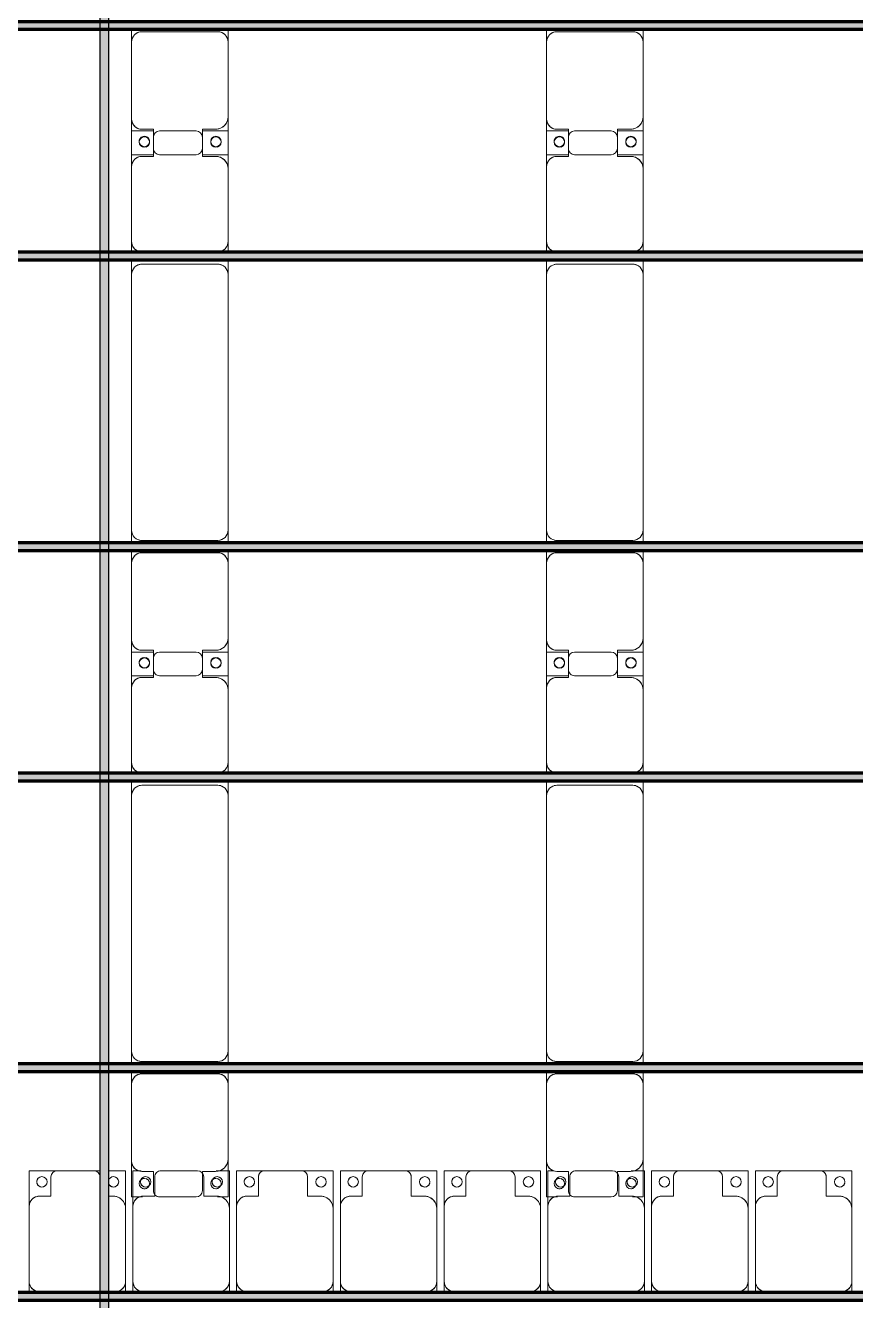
# Model space of a CAD drawing. Header units: millimetres. Extents: x -291190 to 146725, y 19759 to 185158.
# Drawn here: x -7923 to -3923, y 85792 to 91933 of the extents above; entities that cross this region are included whole.
import ezdxf

# ---------------------------------------------------------------- set-up
doc = ezdxf.new("R2010")
doc.units = ezdxf.units.MM
doc.layers.add('A-GENM', color=13, linetype='Continuous', lineweight=9)
doc.layers.add('S-BEAM', color=12, linetype='Continuous', lineweight=9)

# ---------------------------------------------------------------- blocks, each defined once
blk = doc.blocks.new('Dai phao do pin - DẢI PHAO ĐỠ PIN-V12-KHUNG KẾT CẤU BÈ PIN 4')
at = {"layer": 'A-GENM', "color": 7}
for p, q in [((63459.9, 241.6), (63519.7, 241.6)), ((63459.9, 241.6), (63519.7, 241.6)), ((63469.7, 191.6), (63469.7, -173.4)), ((63879.7, 241.6), (63519.7, 241.6)), ((63879.7, 241.6), (64062.2, 241.6)), ((64062.2, 241.6), (63879.7, 241.6)), ((63947.8, 241.6), (64130.3, 241.6)), ((63947.8, 116.2), (63947.8, 241.6)), ((64130.3, 241.6), (63947.8, 241.6)), ((64062.2, 241.6), (64062.2, 116.2)), ((64480.3, 241.6), (64130.3, 241.6)), ((64480.3, 241.6), (64529.9, 241.6)), ((64480.3, 241.6), (64529.9, 241.6)), ((64569.9, 241.6), (64639.7, 241.6)), ((64569.9, 241.6), (64639.7, 241.6)), ((64589.7, 191.6), (64589.7, -173.4)), ((65870.3, 241.6), (64639.7, 241.6)), ((65870.3, 241.6), (65929.9, 241.6)), ((65870.3, 241.6), (65929.9, 241.6)), ((65920.3, -173.4), (65920.3, 191.6)), ((65969.9, 241.6), (66029.7, 241.6)), ((65969.9, 241.6), (66029.7, 241.6)), ((65979.7, 191.6), (65979.7, -173.4)), ((66389.7, 241.6), (66029.7, 241.6)), ((66389.7, 241.6), (66572.2, 241.6)), ((66572.2, 241.6), (66389.7, 241.6)), ((66457.8, 241.6), (66640.3, 241.6)), ((66457.8, 116.2), (66457.8, 241.6)), ((66640.3, 241.6), (66457.8, 241.6)), ((66572.2, 241.6), (66572.2, 116.2)), ((66990.3, 241.6), (66640.3, 241.6)), ((66990.3, 241.6), (67039.9, 241.6)), ((66990.3, 241.6), (67039.9, 241.6)), ((67079.9, 241.6), (67149.7, 241.6)), ((67079.9, 241.6), (67149.7, 241.6)), ((67099.7, 191.6), (67099.7, -173.4)), ((68380.3, 241.6), (67149.7, 241.6)), ((68380.3, 241.6), (68439.9, 241.6)), ((68380.3, 241.6), (68439.9, 241.6)), ((68430.3, -173.4), (68430.3, 191.6)), ((68479.9, 241.6), (68539.7, 241.6)), ((68479.9, 241.6), (68539.7, 241.6)), ((68489.7, 191.6), (68489.7, -173.4)), ((68899.7, 241.6), (68539.7, 241.6)), ((68899.7, 241.6), (69082.2, 241.6)), ((68956.8, 241.6), (68899.7, 241.6)), ((69082.2, 241.6), (69082.2, 191.1)), ((69082.2, 191.1), (69082.2, 206.3)), ((63939.7, 118.2), (63939.7, 181.6)), ((64070.3, 181.6), (64070.3, 118.2)), ((66449.7, 118.2), (66449.7, 181.6)), ((66580.3, 181.6), (66580.3, 118.2)), ((68959.7, 118.2), (68959.7, 181.6)), ((64032.2, 118.2), (63939.7, 118.2)), ((63947.8, 88.2), (63947.8, -88.2)), ((64070.3, 118.2), (63977.8, 118.2)), ((64062.2, -88.2), (64062.2, 88.2)), ((66542.2, 118.2), (66449.7, 118.2)), ((66457.8, 88.2), (66457.8, -88.2)), ((66580.3, 118.2), (66487.8, 118.2)), ((66572.2, -88.2), (66572.2, 88.2)), ((69052.2, 118.2), (68959.7, 118.2)), ((69082.2, -88.2), (69082.2, 88.2)), ((63939.7, -173.4), (63939.7, -118.2)), ((63939.7, -118.2), (64032.2, -118.2)), ((63947.8, -223.4), (63947.8, -116.2)), ((63977.8, -118.2), (64070.3, -118.2)), ((64062.2, -116.2), (64062.2, -223.4)), ((64070.3, -118.2), (64070.3, -173.4)), ((66449.7, -173.4), (66449.7, -118.2)), ((66449.7, -118.2), (66542.2, -118.2)), ((66457.8, -223.4), (66457.8, -116.2)), ((66487.8, -118.2), (66580.3, -118.2)), ((66572.2, -116.2), (66572.2, -223.4)), ((66580.3, -118.2), (66580.3, -173.4)), ((68959.7, -173.4), (68959.7, -118.2)), ((68959.7, -118.2), (69052.2, -118.2)), ((63947.8, -169.2), (63947.8, -202)), ((66457.8, -169.2), (66457.8, -202)), ((69082.2, -170.3), (69082.2, -223.4)), ((69082.2, -183.7), (69082.2, -170.3)), ((63519.7, -223.4), (63459.9, -223.4)), ((63519.7, -223.4), (63459.9, -223.4)), ((63519.7, -223.4), (63889.7, -223.4)), ((64062.2, -223.4), (63889.7, -223.4)), ((63889.7, -223.4), (64062.2, -223.4)), ((64120.3, -223.4), (63947.8, -223.4)), ((63947.8, -223.4), (64120.3, -223.4)), ((64120.3, -223.4), (64480.3, -223.4)), ((64529.9, -223.4), (64480.3, -223.4)), ((64529.9, -223.4), (64480.3, -223.4)), ((64639.7, -223.4), (64569.9, -223.4)), ((64639.7, -223.4), (64569.9, -223.4)), ((64639.7, -223.4), (65870.3, -223.4)), ((65929.9, -223.4), (65870.3, -223.4)), ((65929.9, -223.4), (65870.3, -223.4)), ((66029.7, -223.4), (65969.9, -223.4)), ((66029.7, -223.4), (65969.9, -223.4)), ((66029.7, -223.4), (66399.7, -223.4)), ((66572.2, -223.4), (66399.7, -223.4)), ((66399.7, -223.4), (66572.2, -223.4)), ((66630.3, -223.4), (66457.8, -223.4)), ((66457.8, -223.4), (66630.3, -223.4)), ((66630.3, -223.4), (66990.3, -223.4)), ((67039.9, -223.4), (66990.3, -223.4)), ((67039.9, -223.4), (66990.3, -223.4)), ((67149.7, -223.4), (67079.9, -223.4)), ((67149.7, -223.4), (67079.9, -223.4)), ((67149.7, -223.4), (68380.3, -223.4)), ((68439.9, -223.4), (68380.3, -223.4)), ((68439.9, -223.4), (68380.3, -223.4)), ((68539.7, -223.4), (68479.9, -223.4)), ((68539.7, -223.4), (68479.9, -223.4)), ((68539.7, -223.4), (68909.7, -223.4)), ((69082.2, -223.4), (68909.7, -223.4)), ((68909.7, -223.4), (69082.2, -223.4))]:
    blk.add_line(p, q, dxfattribs=at)
for centre, radius, start, end in [((63519.7, 191.6), 50, 90, 180), ((63519.7, 191.6), 50, 105, 180), ((63879.7, 181.6), 60, 360, 90), ((63879.7, 181.6), 60, 45, 60), ((63879.7, 181.6), 60, 360, 60), ((63879.7, 181.6), 60, 45, 60), ((63998.6, 183.2), 25, 0, 180), ((63998.6, 183.2), 25, 360, 165), ((64001.4, 183.2), 25, 360, 180), ((64001.4, 183.2), 25, 90, 180), ((64001.4, 183.2), 25, 15, 75), ((64130.3, 181.6), 60, 90, 180), ((64130.3, 181.6), 60, 120, 180), ((64480.3, 191.6), 50, 15, 90), ((64480.3, 191.6), 50, 15, 75), ((64639.7, 191.6), 50, 90, 180), ((64639.7, 191.6), 50, 150, 180), ((64639.7, 191.6), 50, 105, 120), ((65870.3, 191.6), 50, 360, 90), ((65870.3, 191.6), 50, 60, 90), ((65870.3, 191.6), 50, 15, 30), ((66029.7, 191.6), 50, 90, 180), ((66029.7, 191.6), 50, 105, 180), ((66389.7, 181.6), 60, 360, 90), ((66389.7, 181.6), 60, 45, 60), ((66389.7, 181.6), 60, 360, 60), ((66389.7, 181.6), 60, 45, 60), ((66508.6, 183.2), 25, 0, 180), ((66508.6, 183.2), 25, 360, 165), ((66511.4, 183.2), 25, 0, 180), ((66511.4, 183.2), 25, 90, 180), ((66511.4, 183.2), 25, 15, 75), ((66640.3, 181.6), 60, 90, 180), ((66640.3, 181.6), 60, 120, 180), ((66990.3, 191.6), 50, 15, 90), ((66990.3, 191.6), 50, 15, 75), ((67149.7, 191.6), 50, 90, 180), ((67149.7, 191.6), 50, 150, 180), ((67149.7, 191.6), 50, 105, 120), ((68380.3, 191.6), 50, 360, 90), ((68380.3, 191.6), 50, 60, 90), ((68380.3, 191.6), 50, 15, 30), ((68539.7, 191.6), 50, 90, 180), ((68539.7, 191.6), 50, 105, 180), ((68899.7, 181.6), 60, 360, 90), ((68899.7, 181.6), 60, 45, 60), ((68899.7, 181.6), 60, 360, 60), ((68899.7, 181.6), 60, 45, 60), ((69018.6, 183.2), 25, 0, 180), ((69018.6, 183.2), 25, 60, 165), ((69018.6, 183.2), 25, 360, 15), ((63998.6, 183.2), 25, 180, 360), ((64001.4, 183.2), 25, 180, 0), ((64001.4, 183.2), 25, 180, 270), ((63998.6, 183.2), 25, 210, 255), ((63998.6, 183.2), 25, 270, 360), ((64001.4, 183.2), 25, 285, 330), ((66508.6, 183.2), 25, 180, 0), ((66511.4, 183.2), 25, 180, 0), ((66511.4, 183.2), 25, 180, 270), ((66508.6, 183.2), 25, 210, 255), ((66508.6, 183.2), 25, 270, 360), ((66511.4, 183.2), 25, 285, 330), ((69018.6, 183.2), 25, 180, 0), ((69018.6, 183.2), 25, 180, 195), ((69018.6, 183.2), 25, 210, 255), ((69018.6, 183.2), 25, 285, 315), ((63977.8, 88.2), 30, 90, 180), ((64032.2, 88.2), 30, 360, 90), ((66487.8, 88.2), 30, 90, 180), ((66542.2, 88.2), 30, 360, 90), ((69052.2, 88.2), 30, 360, 90), ((63977.8, -88.2), 30, 180, 270), ((64032.2, -88.2), 30, 270, 360), ((66487.8, -88.2), 30, 180, 270), ((66542.2, -88.2), 30, 270, 360), ((69052.2, -88.2), 30, 270, 360), ((69052.2, -88.2), 30, 285, 300), ((63519.7, -173.4), 50, 180, 270), ((63519.7, -173.4), 50, 180, 255), ((63889.7, -173.4), 50, 270, 360), ((63889.7, -173.4), 50, 285, 360), ((63889.7, -173.4), 50, 315, 0), ((63889.7, -173.4), 50, 315, 0), ((63998.6, -161.8), 25, 0, 180), ((63998.6, -161.8), 25, 180, 360), ((63998.6, -161.8), 25, 105, 165), ((63998.6, -161.8), 25, 195, 360), ((64001.4, -161.8), 25, 0, 180), ((64001.4, -161.8), 25, 105, 180), ((64001.4, -161.8), 25, 180, 0), ((64001.4, -161.8), 25, 180, 270), ((63998.6, -161.8), 25, 360, 75), ((64001.4, -161.8), 25, 15, 75), ((64001.4, -161.8), 25, 285, 345), ((64120.3, -173.4), 50, 180, 270), ((64120.3, -173.4), 50, 180, 255), ((64639.7, -173.4), 50, 180, 270), ((64639.7, -173.4), 50, 180, 195), ((65870.3, -173.4), 50, 270, 360), ((65870.3, -173.4), 50, 345, 360), ((66029.7, -173.4), 50, 180, 270), ((66029.7, -173.4), 50, 180, 255), ((66399.7, -173.4), 50, 270, 360), ((66399.7, -173.4), 50, 285, 360), ((66399.7, -173.4), 50, 315, 0), ((66399.7, -173.4), 50, 315, 0), ((66508.6, -161.8), 25, 0, 180), ((66508.6, -161.8), 25, 180, 0), ((66508.6, -161.8), 25, 105, 165), ((66508.6, -161.8), 25, 195, 360), ((66511.4, -161.8), 25, 0, 180), ((66511.4, -161.8), 25, 105, 180), ((66511.4, -161.8), 25, 180, 360), ((66511.4, -161.8), 25, 180, 270), ((66508.6, -161.8), 25, 360, 75), ((66511.4, -161.8), 25, 15, 75), ((66511.4, -161.8), 25, 285, 345), ((66630.3, -173.4), 50, 180, 270), ((66630.3, -173.4), 50, 180, 255), ((67149.7, -173.4), 50, 180, 270), ((67149.7, -173.4), 50, 180, 195), ((68380.3, -173.4), 50, 270, 360), ((68380.3, -173.4), 50, 330, 360), ((68539.7, -173.4), 50, 180, 270), ((68539.7, -173.4), 50, 180, 255), ((68909.7, -173.4), 50, 270, 360), ((68909.7, -173.4), 50, 285, 360), ((69018.6, -161.8), 25, 0, 180), ((69018.6, -161.8), 25, 180, 0), ((69018.6, -161.8), 25, 180, 240), ((69018.6, -161.8), 25, 105, 165), ((69018.6, -161.8), 25, 45, 90), ((69018.6, -161.8), 25, 300, 315), ((69018.6, -161.8), 25, 360, 15), ((69018.6, -161.8), 25, 345, 360), ((64120.3, -173.4), 50, 210, 225), ((64120.3, -173.4), 50, 210, 225), ((64480.3, -173.4), 50, 270, 345), ((64480.3, -173.4), 50, 285, 345), ((64639.7, -173.4), 50, 240, 270), ((65870.3, -173.4), 50, 285, 300), ((66630.3, -173.4), 50, 210, 225), ((66630.3, -173.4), 50, 210, 225), ((66990.3, -173.4), 50, 270, 345), ((66990.3, -173.4), 50, 285, 345), ((67149.7, -173.4), 50, 240, 270), ((68380.3, -173.4), 50, 285, 300), ((68909.7, -173.4), 50, 315, 343.09266), ((68909.7, -173.4), 50, 315, 343.09266)]:
    blk.add_arc(centre, radius, start, end, dxfattribs=at)
blk = doc.blocks.new('Dai phao do pin - DẢI PHAO ĐỠ PIN-51784-KHUNG KẾT CẤU BÈ PIN 4')
at = {"layer": 'A-GENM', "color": 7}
for p, q in [((63459.9, 241.6), (63519.7, 241.6)), ((63459.9, 241.6), (63519.7, 241.6)), ((63469.7, 191.6), (63469.7, -173.4)), ((63879.7, 241.6), (63519.7, 241.6)), ((63879.7, 241.6), (64062.2, 241.6)), ((64062.2, 241.6), (63879.7, 241.6)), ((63947.8, 241.6), (64130.3, 241.6)), ((63947.8, 116.2), (63947.8, 241.6)), ((64130.3, 241.6), (63947.8, 241.6)), ((64062.2, 241.6), (64062.2, 116.2)), ((64480.3, 241.6), (64130.3, 241.6)), ((64480.3, 241.6), (64529.9, 241.6)), ((64480.3, 241.6), (64529.9, 241.6)), ((64569.9, 241.6), (64639.7, 241.6)), ((64569.9, 241.6), (64639.7, 241.6)), ((64589.7, 191.6), (64589.7, -173.4)), ((65870.3, 241.6), (64639.7, 241.6)), ((65870.3, 241.6), (65929.9, 241.6)), ((65870.3, 241.6), (65929.9, 241.6)), ((65920.3, -173.4), (65920.3, 191.6)), ((65969.9, 241.6), (66029.7, 241.6)), ((65969.9, 241.6), (66029.7, 241.6)), ((65979.7, 191.6), (65979.7, -173.4)), ((66389.7, 241.6), (66029.7, 241.6)), ((66389.7, 241.6), (66572.2, 241.6)), ((66572.2, 241.6), (66389.7, 241.6)), ((66457.8, 241.6), (66640.3, 241.6)), ((66457.8, 116.2), (66457.8, 241.6)), ((66640.3, 241.6), (66457.8, 241.6)), ((66572.2, 241.6), (66572.2, 116.2)), ((66990.3, 241.6), (66640.3, 241.6)), ((66990.3, 241.6), (67039.9, 241.6)), ((66990.3, 241.6), (67039.9, 241.6)), ((67079.9, 241.6), (67149.7, 241.6)), ((67079.9, 241.6), (67149.7, 241.6)), ((67099.7, 191.6), (67099.7, -173.4)), ((68380.3, 241.6), (67149.7, 241.6)), ((68380.3, 241.6), (68439.9, 241.6)), ((68380.3, 241.6), (68439.9, 241.6)), ((68430.3, -173.4), (68430.3, 191.6)), ((68479.9, 241.6), (68539.7, 241.6)), ((68479.9, 241.6), (68539.7, 241.6)), ((68489.7, 191.6), (68489.7, -173.4)), ((68899.7, 241.6), (68539.7, 241.6)), ((68899.7, 241.6), (69082.2, 241.6)), ((68956.8, 241.6), (68899.7, 241.6)), ((69082.2, 241.6), (69082.2, 191.1)), ((69082.2, 191.1), (69082.2, 206.3)), ((63939.7, 118.2), (63939.7, 181.6)), ((64070.3, 181.6), (64070.3, 118.2)), ((66449.7, 118.2), (66449.7, 181.6)), ((66580.3, 181.6), (66580.3, 118.2)), ((68959.7, 118.2), (68959.7, 181.6)), ((64032.2, 118.2), (63939.7, 118.2)), ((63947.8, 88.2), (63947.8, -88.2)), ((64070.3, 118.2), (63977.8, 118.2)), ((64062.2, -88.2), (64062.2, 88.2)), ((66542.2, 118.2), (66449.7, 118.2)), ((66457.8, 88.2), (66457.8, -88.2)), ((66580.3, 118.2), (66487.8, 118.2)), ((66572.2, -88.2), (66572.2, 88.2)), ((69052.2, 118.2), (68959.7, 118.2)), ((69082.2, -88.2), (69082.2, 88.2)), ((63939.7, -173.4), (63939.7, -118.2)), ((63939.7, -118.2), (64032.2, -118.2)), ((63947.8, -223.4), (63947.8, -116.2)), ((63977.8, -118.2), (64070.3, -118.2)), ((64062.2, -116.2), (64062.2, -223.4)), ((64070.3, -118.2), (64070.3, -173.4)), ((66449.7, -173.4), (66449.7, -118.2)), ((66449.7, -118.2), (66542.2, -118.2)), ((66457.8, -223.4), (66457.8, -116.2)), ((66487.8, -118.2), (66580.3, -118.2)), ((66572.2, -116.2), (66572.2, -223.4)), ((66580.3, -118.2), (66580.3, -173.4)), ((68959.7, -173.4), (68959.7, -118.2)), ((68959.7, -118.2), (69052.2, -118.2)), ((63947.8, -169.2), (63947.8, -202)), ((66457.8, -169.2), (66457.8, -202)), ((69082.2, -170.3), (69082.2, -223.4)), ((69082.2, -183.7), (69082.2, -170.3)), ((63519.7, -223.4), (63459.9, -223.4)), ((63519.7, -223.4), (63459.9, -223.4)), ((63519.7, -223.4), (63889.7, -223.4)), ((64062.2, -223.4), (63889.7, -223.4)), ((63889.7, -223.4), (64062.2, -223.4)), ((64120.3, -223.4), (63947.8, -223.4)), ((63947.8, -223.4), (64120.3, -223.4)), ((64120.3, -223.4), (64480.3, -223.4)), ((64529.9, -223.4), (64480.3, -223.4)), ((64529.9, -223.4), (64480.3, -223.4)), ((64639.7, -223.4), (64569.9, -223.4)), ((64639.7, -223.4), (64569.9, -223.4)), ((64639.7, -223.4), (65870.3, -223.4)), ((65929.9, -223.4), (65870.3, -223.4)), ((65929.9, -223.4), (65870.3, -223.4)), ((66029.7, -223.4), (65969.9, -223.4)), ((66029.7, -223.4), (65969.9, -223.4)), ((66029.7, -223.4), (66399.7, -223.4)), ((66572.2, -223.4), (66399.7, -223.4)), ((66399.7, -223.4), (66572.2, -223.4)), ((66630.3, -223.4), (66457.8, -223.4)), ((66457.8, -223.4), (66630.3, -223.4)), ((66630.3, -223.4), (66990.3, -223.4)), ((67039.9, -223.4), (66990.3, -223.4)), ((67039.9, -223.4), (66990.3, -223.4)), ((67149.7, -223.4), (67079.9, -223.4)), ((67149.7, -223.4), (67079.9, -223.4)), ((67149.7, -223.4), (68380.3, -223.4)), ((68439.9, -223.4), (68380.3, -223.4)), ((68439.9, -223.4), (68380.3, -223.4)), ((68539.7, -223.4), (68479.9, -223.4)), ((68539.7, -223.4), (68479.9, -223.4)), ((68539.7, -223.4), (68909.7, -223.4)), ((69082.2, -223.4), (68909.7, -223.4)), ((68909.7, -223.4), (69082.2, -223.4))]:
    blk.add_line(p, q, dxfattribs=at)
for centre, radius, start, end in [((63519.7, 191.6), 50, 90, 180), ((63519.7, 191.6), 50, 105, 180), ((63879.7, 181.6), 60, 360, 90), ((63879.7, 181.6), 60, 45, 60), ((63879.7, 181.6), 60, 360, 60), ((63879.7, 181.6), 60, 45, 60), ((63998.6, 183.2), 25, 0, 180), ((63998.6, 183.2), 25, 360, 165), ((64001.4, 183.2), 25, 360, 180), ((64001.4, 183.2), 25, 90, 180), ((64001.4, 183.2), 25, 15, 75), ((64130.3, 181.6), 60, 90, 180), ((64130.3, 181.6), 60, 120, 180), ((64480.3, 191.6), 50, 15, 90), ((64480.3, 191.6), 50, 15, 75), ((64639.7, 191.6), 50, 90, 180), ((64639.7, 191.6), 50, 150, 180), ((64639.7, 191.6), 50, 105, 120), ((65870.3, 191.6), 50, 360, 90), ((65870.3, 191.6), 50, 60, 90), ((65870.3, 191.6), 50, 15, 30), ((66029.7, 191.6), 50, 90, 180), ((66029.7, 191.6), 50, 105, 180), ((66389.7, 181.6), 60, 360, 90), ((66389.7, 181.6), 60, 45, 60), ((66389.7, 181.6), 60, 360, 60), ((66389.7, 181.6), 60, 45, 60), ((66508.6, 183.2), 25, 0, 180), ((66508.6, 183.2), 25, 360, 165), ((66511.4, 183.2), 25, 0, 180), ((66511.4, 183.2), 25, 90, 180), ((66511.4, 183.2), 25, 15, 75), ((66640.3, 181.6), 60, 90, 180), ((66640.3, 181.6), 60, 120, 180), ((66990.3, 191.6), 50, 15, 90), ((66990.3, 191.6), 50, 15, 75), ((67149.7, 191.6), 50, 90, 180), ((67149.7, 191.6), 50, 150, 180), ((67149.7, 191.6), 50, 105, 120), ((68380.3, 191.6), 50, 360, 90), ((68380.3, 191.6), 50, 60, 90), ((68380.3, 191.6), 50, 15, 30), ((68539.7, 191.6), 50, 90, 180), ((68539.7, 191.6), 50, 105, 180), ((68899.7, 181.6), 60, 360, 90), ((68899.7, 181.6), 60, 45, 60), ((68899.7, 181.6), 60, 360, 60), ((68899.7, 181.6), 60, 45, 60), ((69018.6, 183.2), 25, 0, 180), ((69018.6, 183.2), 25, 60, 165), ((69018.6, 183.2), 25, 360, 15), ((63998.6, 183.2), 25, 180, 360), ((64001.4, 183.2), 25, 180, 0), ((64001.4, 183.2), 25, 180, 270), ((63998.6, 183.2), 25, 210, 255), ((63998.6, 183.2), 25, 270, 360), ((64001.4, 183.2), 25, 285, 330), ((66508.6, 183.2), 25, 180, 0), ((66511.4, 183.2), 25, 180, 0), ((66511.4, 183.2), 25, 180, 270), ((66508.6, 183.2), 25, 210, 255), ((66508.6, 183.2), 25, 270, 360), ((66511.4, 183.2), 25, 285, 330), ((69018.6, 183.2), 25, 180, 0), ((69018.6, 183.2), 25, 180, 195), ((69018.6, 183.2), 25, 210, 255), ((69018.6, 183.2), 25, 285, 315), ((63977.8, 88.2), 30, 90, 180), ((64032.2, 88.2), 30, 360, 90), ((66487.8, 88.2), 30, 90, 180), ((66542.2, 88.2), 30, 360, 90), ((69052.2, 88.2), 30, 360, 90), ((63977.8, -88.2), 30, 180, 270), ((64032.2, -88.2), 30, 270, 360), ((66487.8, -88.2), 30, 180, 270), ((66542.2, -88.2), 30, 270, 360), ((69052.2, -88.2), 30, 270, 360), ((69052.2, -88.2), 30, 285, 300), ((63519.7, -173.4), 50, 180, 270), ((63519.7, -173.4), 50, 180, 255), ((63889.7, -173.4), 50, 270, 360), ((63889.7, -173.4), 50, 285, 360), ((63889.7, -173.4), 50, 315, 0), ((63889.7, -173.4), 50, 315, 0), ((63998.6, -161.8), 25, 0, 180), ((63998.6, -161.8), 25, 180, 360), ((63998.6, -161.8), 25, 105, 165), ((63998.6, -161.8), 25, 195, 360), ((64001.4, -161.8), 25, 0, 180), ((64001.4, -161.8), 25, 105, 180), ((64001.4, -161.8), 25, 180, 0), ((64001.4, -161.8), 25, 180, 270), ((63998.6, -161.8), 25, 360, 75), ((64001.4, -161.8), 25, 15, 75), ((64001.4, -161.8), 25, 285, 345), ((64120.3, -173.4), 50, 180, 270), ((64120.3, -173.4), 50, 180, 255), ((64639.7, -173.4), 50, 180, 270), ((64639.7, -173.4), 50, 180, 210), ((65870.3, -173.4), 50, 270, 360), ((65870.3, -173.4), 50, 330, 360), ((66029.7, -173.4), 50, 180, 270), ((66029.7, -173.4), 50, 180, 255), ((66399.7, -173.4), 50, 270, 360), ((66399.7, -173.4), 50, 285, 360), ((66399.7, -173.4), 50, 315, 0), ((66399.7, -173.4), 50, 315, 0), ((66508.6, -161.8), 25, 0, 180), ((66508.6, -161.8), 25, 180, 0), ((66508.6, -161.8), 25, 105, 165), ((66508.6, -161.8), 25, 195, 360), ((66511.4, -161.8), 25, 0, 180), ((66511.4, -161.8), 25, 105, 180), ((66511.4, -161.8), 25, 180, 360), ((66511.4, -161.8), 25, 180, 270), ((66508.6, -161.8), 25, 360, 75), ((66511.4, -161.8), 25, 15, 75), ((66511.4, -161.8), 25, 285, 345), ((66630.3, -173.4), 50, 180, 270), ((66630.3, -173.4), 50, 180, 255), ((67149.7, -173.4), 50, 180, 270), ((67149.7, -173.4), 50, 180, 210), ((68380.3, -173.4), 50, 270, 360), ((68380.3, -173.4), 50, 330, 360), ((68539.7, -173.4), 50, 180, 270), ((68539.7, -173.4), 50, 180, 255), ((68909.7, -173.4), 50, 270, 360), ((68909.7, -173.4), 50, 285, 360), ((69018.6, -161.8), 25, 0, 180), ((69018.6, -161.8), 25, 180, 0), ((69018.6, -161.8), 25, 180, 240), ((69018.6, -161.8), 25, 105, 165), ((69018.6, -161.8), 25, 45, 90), ((69018.6, -161.8), 25, 300, 315), ((69018.6, -161.8), 25, 360, 15), ((69018.6, -161.8), 25, 345, 360), ((64120.3, -173.4), 50, 210, 225), ((64120.3, -173.4), 50, 210, 225), ((64480.3, -173.4), 50, 270, 345), ((64480.3, -173.4), 50, 285, 345), ((64639.7, -173.4), 50, 240, 270), ((65870.3, -173.4), 50, 285, 300), ((66630.3, -173.4), 50, 210, 225), ((66630.3, -173.4), 50, 210, 225), ((66990.3, -173.4), 50, 270, 345), ((66990.3, -173.4), 50, 285, 345), ((67149.7, -173.4), 50, 240, 270), ((68380.3, -173.4), 50, 285, 300), ((68909.7, -173.4), 50, 315, 330), ((68909.7, -173.4), 50, 315, 330)]:
    blk.add_arc(centre, radius, start, end, dxfattribs=at)
blk = doc.blocks.new('Dầm C52 - Dầm C52-73881-KHUNG KẾT CẤU BÈ PIN 4')
at = {"layer": 'S-BEAM', "lineweight": 140}
blk.add_hatch(color=1, dxfattribs=at).paths.add_polyline_path([(-173700.3, 20), (-174539.9, 20), (-174539.9, -20), (174539.9, -20), (174539.9, 20), (-171883.4, 20)])
at = {"layer": 'S-BEAM', "color": 1, "lineweight": 140}
for p, q in [((-174539.9, 20), (174539.9, 20)), ((174539.9, -20), (-174539.9, -20))]:
    blk.add_line(p, q, dxfattribs=at)
blk = doc.blocks.new('Dầm C52 - Dầm C52-73882-KHUNG KẾT CẤU BÈ PIN 4')
at = {"layer": 'S-BEAM', "lineweight": 140}
blk.add_hatch(color=1, dxfattribs=at).paths.add_polyline_path([(-173700.3, 20), (-174539.9, 20), (-174539.9, -20), (174500.8, -20), (174500.8, 20), (-172791.8, 20)])
at = {"layer": 'S-BEAM', "color": 1, "lineweight": 140}
for p, q in [((-174539.9, 20), (174500.8, 20)), ((174500.8, -20), (-174539.9, -20))]:
    blk.add_line(p, q, dxfattribs=at)
blk = doc.blocks.new('Dầm C52 - Dầm C52-V25-KHUNG KẾT CẤU BÈ PIN 4')
at = {"layer": 'S-BEAM', "lineweight": 140}
blk.add_hatch(color=1, dxfattribs=at).paths.add_polyline_path([(-173700.3, 20), (-174539.9, 20), (-174539.9, -20), (174539.9, -20), (174539.9, 20), (-172791.8, 20)])
at = {"layer": 'S-BEAM', "color": 1, "lineweight": 140}
for p, q in [((-174539.9, 20), (174539.9, 20)), ((174539.9, -20), (-174539.9, -20))]:
    blk.add_line(p, q, dxfattribs=at)
blk = doc.blocks.new('Dải phao đi lại kèm đỡ invester - DẢI PHAO ĐI LẠI-65799-KHUNG KẾT CẤU BÈ PIN 4')
at = {"layer": 'A-GENM', "color": 7}
for p, q in [((68758.4, -779.7), (68758.4, -727.1)), ((68758.4, -779.7), (68758.4, -727.1)), ((69173.4, -729.7), (68808.4, -729.7)), ((69223.4, -727.1), (69223.4, -779.7)), ((69223.4, -727.1), (69223.4, -779.7)), ((69258.4, -779.7), (69258.4, -727.1)), ((69258.4, -779.7), (69258.4, -727.1)), ((69673.4, -729.7), (69308.4, -729.7)), ((69723.4, -727.1), (69723.4, -779.7)), ((69723.4, -727.1), (69723.4, -779.7)), ((69758.4, -779.7), (69758.4, -727.1)), ((69758.4, -779.7), (69758.4, -727.1)), ((70173.4, -729.7), (69808.4, -729.7)), ((70223.4, -727.1), (70223.4, -779.7)), ((70223.4, -727.1), (70223.4, -779.7)), ((70258.4, -779.7), (70258.4, -727.1)), ((70258.4, -779.7), (70258.4, -727.1)), ((70673.4, -729.7), (70308.4, -729.7)), ((70723.4, -727.1), (70723.4, -779.7)), ((70723.4, -727.1), (70723.4, -779.7)), ((70758.4, -779.7), (70758.4, -727.1)), ((70758.4, -779.7), (70758.4, -727.1)), ((71173.4, -729.7), (70808.4, -729.7)), ((71223.4, -727.1), (71223.4, -779.7)), ((71223.4, -727.1), (71223.4, -779.7)), ((71258.4, -779.7), (71258.4, -727.1)), ((71258.4, -779.7), (71258.4, -727.1)), ((71673.4, -729.7), (71308.4, -729.7)), ((71723.4, -727.1), (71723.4, -779.7)), ((71723.4, -727.1), (71723.4, -779.7)), ((71758.4, -779.7), (71758.4, -727.1)), ((71758.4, -779.7), (71758.4, -727.1)), ((72173.4, -729.7), (71808.4, -729.7)), ((72223.4, -727.1), (72223.4, -779.7)), ((72223.4, -727.1), (72223.4, -779.7)), ((72258.4, -779.7), (72258.4, -727.1)), ((72258.4, -779.7), (72258.4, -727.1)), ((72341.4, -729.7), (72308.4, -729.7)), ((72673.4, -729.7), (72381.4, -729.7)), ((72723.4, -727.1), (72723.4, -779.7)), ((72723.4, -727.1), (72723.4, -779.7)), ((68758.4, -779.7), (68758.4, -1129.7)), ((69223.4, -1139.7), (69223.4, -779.7)), ((69258.4, -779.7), (69258.4, -1129.7)), ((69723.4, -1139.7), (69723.4, -779.7)), ((69758.4, -779.7), (69758.4, -1129.7)), ((70223.4, -1139.7), (70223.4, -779.7)), ((70258.4, -779.7), (70258.4, -1129.7)), ((70723.4, -1139.7), (70723.4, -779.7)), ((70758.4, -779.7), (70758.4, -1129.7)), ((71223.4, -1139.7), (71223.4, -779.7)), ((71258.4, -779.7), (71258.4, -1129.7)), ((71723.4, -1139.7), (71723.4, -779.7)), ((71758.4, -779.7), (71758.4, -1129.7)), ((72223.4, -1139.7), (72223.4, -779.7)), ((72258.4, -779.7), (72258.4, -1129.7)), ((72723.4, -1139.7), (72723.4, -779.7)), ((68758.4, -1312.2), (68758.4, -1129.7)), ((68758.4, -1129.7), (68758.4, -1312.2)), ((69223.4, -1139.7), (69223.4, -1312.2)), ((69223.4, -1312.2), (69223.4, -1139.7)), ((69258.4, -1312.2), (69258.4, -1129.7)), ((69258.4, -1129.7), (69258.4, -1312.2)), ((69723.4, -1139.7), (69723.4, -1312.2)), ((69723.4, -1312.2), (69723.4, -1139.7)), ((69758.4, -1312.2), (69758.4, -1129.7)), ((69758.4, -1129.7), (69758.4, -1312.2)), ((70223.4, -1139.7), (70223.4, -1312.2)), ((70223.4, -1187.3), (70223.4, -1139.7)), ((70258.4, -1312.2), (70258.4, -1129.7)), ((70258.4, -1129.7), (70258.4, -1312.2)), ((70723.4, -1139.7), (70723.4, -1312.2)), ((70723.4, -1312.2), (70723.4, -1139.7)), ((70758.4, -1312.2), (70758.4, -1129.7)), ((70758.4, -1129.7), (70758.4, -1312.2)), ((71223.4, -1139.7), (71223.4, -1312.2)), ((71223.4, -1312.2), (71223.4, -1139.7)), ((71258.4, -1312.2), (71258.4, -1129.7)), ((71258.4, -1129.7), (71258.4, -1312.2)), ((71723.4, -1139.7), (71723.4, -1312.2)), ((71723.4, -1312.2), (71723.4, -1139.7)), ((71758.4, -1312.2), (71758.4, -1129.7)), ((71758.4, -1129.7), (71758.4, -1312.2)), ((72223.4, -1139.7), (72223.4, -1312.2)), ((72223.4, -1187.3), (72223.4, -1139.7)), ((72258.4, -1312.2), (72258.4, -1129.7)), ((72258.4, -1129.7), (72258.4, -1312.2)), ((72723.4, -1139.7), (72723.4, -1312.2)), ((72723.4, -1312.2), (72723.4, -1139.7)), ((68818.4, -1189.7), (68881.8, -1189.7)), ((68881.8, -1189.7), (68881.8, -1282.2)), ((69118.2, -1282.2), (69118.2, -1189.7)), ((69118.2, -1189.7), (69173.4, -1189.7)), ((69318.4, -1189.7), (69381.8, -1189.7)), ((69381.8, -1189.7), (69381.8, -1282.2)), ((69618.2, -1282.2), (69618.2, -1189.7)), ((69618.2, -1189.7), (69673.4, -1189.7)), ((69818.4, -1189.7), (69881.8, -1189.7)), ((69881.8, -1189.7), (69881.8, -1282.2)), ((70118.2, -1282.2), (70118.2, -1189.7)), ((70118.2, -1189.7), (70173.4, -1189.7)), ((70318.4, -1189.7), (70381.8, -1189.7)), ((70381.8, -1189.7), (70381.8, -1282.2)), ((70618.2, -1282.2), (70618.2, -1189.7)), ((70618.2, -1189.7), (70673.4, -1189.7)), ((70818.4, -1189.7), (70881.8, -1189.7)), ((70881.8, -1189.7), (70881.8, -1282.2)), ((71118.2, -1282.2), (71118.2, -1189.7)), ((71118.2, -1189.7), (71173.4, -1189.7)), ((71318.4, -1189.7), (71381.8, -1189.7)), ((71381.8, -1189.7), (71381.8, -1282.2)), ((71618.2, -1282.2), (71618.2, -1189.7)), ((71618.2, -1189.7), (71673.4, -1189.7)), ((71818.4, -1189.7), (71881.8, -1189.7)), ((71881.8, -1189.7), (71881.8, -1282.2)), ((72118.2, -1282.2), (72118.2, -1189.7)), ((72118.2, -1189.7), (72173.4, -1189.7)), ((72318.4, -1189.7), (72341.4, -1189.7)), ((72381.8, -1189.7), (72381.8, -1282.2)), ((72618.2, -1282.2), (72618.2, -1189.7)), ((72618.2, -1189.7), (72673.4, -1189.7)), ((68911.8, -1312.2), (68758.4, -1312.2)), ((68758.4, -1312.2), (68911.8, -1312.2)), ((68911.8, -1312.2), (69088.2, -1312.2)), ((69223.4, -1312.2), (69088.2, -1312.2)), ((69088.2, -1312.2), (69223.4, -1312.2)), ((69411.8, -1312.2), (69258.4, -1312.2)), ((69258.4, -1312.2), (69411.8, -1312.2)), ((69411.8, -1312.2), (69588.2, -1312.2)), ((69723.4, -1312.2), (69588.2, -1312.2)), ((69588.2, -1312.2), (69723.4, -1312.2)), ((69821.5, -1312.2), (69758.4, -1312.2)), ((69806.3, -1312.2), (69821.5, -1312.2)), ((69911.8, -1312.2), (70088.2, -1312.2)), ((70223.4, -1312.2), (70194.2, -1312.2)), ((70194.2, -1312.2), (70211.7, -1312.2)), ((70411.8, -1312.2), (70258.4, -1312.2)), ((70258.4, -1312.2), (70411.8, -1312.2)), ((70411.8, -1312.2), (70588.2, -1312.2)), ((70723.4, -1312.2), (70588.2, -1312.2)), ((70588.2, -1312.2), (70723.4, -1312.2)), ((70911.8, -1312.2), (70758.4, -1312.2)), ((70758.4, -1312.2), (70911.8, -1312.2)), ((70911.8, -1312.2), (71088.2, -1312.2)), ((71223.4, -1312.2), (71088.2, -1312.2)), ((71088.2, -1312.2), (71223.4, -1312.2)), ((71411.8, -1312.2), (71258.4, -1312.2)), ((71258.4, -1312.2), (71411.8, -1312.2)), ((71411.8, -1312.2), (71588.2, -1312.2)), ((71723.4, -1312.2), (71588.2, -1312.2)), ((71588.2, -1312.2), (71723.4, -1312.2)), ((71821.5, -1312.2), (71758.4, -1312.2)), ((71806.3, -1312.2), (71821.5, -1312.2)), ((71911.8, -1312.2), (72088.2, -1312.2)), ((72223.4, -1312.2), (72183, -1312.2)), ((72183, -1312.2), (72211.7, -1312.2)), ((72341.4, -1312.2), (72258.4, -1312.2)), ((72258.4, -1312.2), (72341.4, -1312.2)), ((72411.8, -1312.2), (72381.4, -1312.2)), ((72381.4, -1312.2), (72411.8, -1312.2)), ((72411.8, -1312.2), (72588.2, -1312.2)), ((72723.4, -1312.2), (72588.2, -1312.2)), ((72588.2, -1312.2), (72723.4, -1312.2))]:
    blk.add_line(p, q, dxfattribs=at)
for centre, radius, start, end in [((68808.4, -779.7), 50, 90, 180), ((68808.4, -779.7), 50, 90, 165), ((69173.4, -779.7), 50, 360, 90), ((69173.4, -779.7), 50, 15, 90), ((69308.4, -779.7), 50, 90, 180), ((69308.4, -779.7), 50, 90, 165), ((69673.4, -779.7), 50, 360, 90), ((69673.4, -779.7), 50, 15, 90), ((69808.4, -779.7), 50, 90, 180), ((69808.4, -779.7), 50, 90, 165), ((70173.4, -779.7), 50, 360, 90), ((70173.4, -779.7), 50, 15, 90), ((70308.4, -779.7), 50, 90, 180), ((70308.4, -779.7), 50, 90, 165), ((70673.4, -779.7), 50, 360, 90), ((70673.4, -779.7), 50, 15, 90), ((70808.4, -779.7), 50, 90, 180), ((70808.4, -779.7), 50, 90, 165), ((71173.4, -779.7), 50, 360, 90), ((71173.4, -779.7), 50, 15, 90), ((71308.4, -779.7), 50, 90, 180), ((71308.4, -779.7), 50, 90, 165), ((71673.4, -779.7), 50, 360, 90), ((71673.4, -779.7), 50, 15, 90), ((71808.4, -779.7), 50, 90, 180), ((71808.4, -779.7), 50, 90, 165), ((72173.4, -779.7), 50, 360, 90), ((72173.4, -779.7), 50, 15, 90), ((72308.4, -779.7), 50, 90, 180), ((72308.4, -779.7), 50, 90, 165), ((72673.4, -779.7), 50, 360, 90), ((72673.4, -779.7), 50, 15, 90), ((68818.4, -1129.7), 60, 180, 270), ((68818.4, -1129.7), 60, 210, 270), ((69173.4, -1139.7), 50, 270, 360), ((69173.4, -1139.7), 50, 270, 345), ((69318.4, -1129.7), 60, 180, 270), ((69318.4, -1129.7), 60, 210, 270), ((69673.4, -1139.7), 50, 270, 360), ((69673.4, -1139.7), 50, 270, 345), ((69818.4, -1129.7), 60, 180, 270), ((69818.4, -1129.7), 60, 210, 270), ((70173.4, -1139.7), 50, 270, 360), ((70173.4, -1139.7), 50, 270, 345), ((70318.4, -1129.7), 60, 180, 270), ((70318.4, -1129.7), 60, 210, 270), ((70673.4, -1139.7), 50, 270, 360), ((70673.4, -1139.7), 50, 270, 345), ((70818.4, -1129.7), 60, 180, 270), ((70818.4, -1129.7), 60, 210, 270), ((71173.4, -1139.7), 50, 270, 360), ((71173.4, -1139.7), 50, 270, 345), ((71318.4, -1129.7), 60, 180, 270), ((71318.4, -1129.7), 60, 210, 270), ((71673.4, -1139.7), 50, 270, 360), ((71673.4, -1139.7), 50, 270, 345), ((71818.4, -1129.7), 60, 180, 270), ((71818.4, -1129.7), 60, 210, 270), ((72173.4, -1139.7), 50, 270, 360), ((72173.4, -1139.7), 50, 270, 345), ((72318.4, -1129.7), 60, 180, 270), ((72318.4, -1129.7), 60, 210, 270), ((72673.4, -1139.7), 50, 270, 360), ((72673.4, -1139.7), 50, 270, 345), ((69173.4, -1139.7), 50, 300, 315), ((69173.4, -1139.7), 50, 300, 315), ((69673.4, -1139.7), 50, 300, 315), ((69673.4, -1139.7), 50, 300, 315), ((70173.4, -1139.7), 50, 300, 315), ((70173.4, -1139.7), 50, 300, 315), ((70673.4, -1139.7), 50, 300, 315), ((70673.4, -1139.7), 50, 300, 315), ((71173.4, -1139.7), 50, 300, 315), ((71173.4, -1139.7), 50, 300, 315), ((71673.4, -1139.7), 50, 300, 315), ((71673.4, -1139.7), 50, 300, 315), ((72173.4, -1139.7), 50, 300, 315), ((72173.4, -1139.7), 50, 300, 315), ((72673.4, -1139.7), 50, 300, 315), ((72673.4, -1139.7), 50, 300, 315), ((68816.8, -1258.6), 25, 90, 270), ((68816.8, -1258.6), 25, 180, 270), ((68816.8, -1258.6), 25, 90, 165), ((68816.8, -1258.6), 25, 270, 90), ((68816.8, -1258.6), 25, 75, 90), ((68816.8, -1258.6), 25, 270, 360), ((68816.8, -1258.6), 25, 15, 60), ((68911.8, -1282.2), 30, 180, 270), ((69088.2, -1282.2), 30, 270, 0), ((69161.8, -1258.6), 25, 90, 270), ((69161.8, -1258.6), 25, 180, 270), ((69161.8, -1258.6), 25, 90, 165), ((69161.8, -1258.6), 25, 270, 90), ((69161.8, -1258.6), 25, 15, 90), ((69161.8, -1258.6), 25, 270, 0), ((69316.8, -1258.6), 25, 90, 270), ((69316.8, -1258.6), 25, 180, 270), ((69316.8, -1258.6), 25, 90, 165), ((69316.8, -1258.6), 25, 270, 90), ((69316.8, -1258.6), 25, 75, 90), ((69316.8, -1258.6), 25, 270, 360), ((69316.8, -1258.6), 25, 15, 60), ((69411.8, -1282.2), 30, 180, 270), ((69588.2, -1282.2), 30, 270, 0), ((69661.8, -1258.6), 25, 90, 270), ((69661.8, -1258.6), 25, 180, 270), ((69661.8, -1258.6), 25, 90, 165), ((69661.8, -1258.6), 25, 270, 90), ((69661.8, -1258.6), 25, 15, 90), ((69661.8, -1258.6), 25, 270, 0), ((69816.8, -1258.6), 25, 90, 270), ((69816.8, -1258.6), 25, 90, 150), ((69816.8, -1258.6), 25, 225, 240), ((69816.8, -1258.6), 25, 270, 90), ((69816.8, -1258.6), 25, 75, 90), ((69816.8, -1258.6), 25, 285, 300), ((69816.8, -1258.6), 25, 15, 60), ((69816.8, -1258.6), 25, 330, 360), ((69911.8, -1282.2), 30, 180, 270), ((70088.2, -1282.2), 30, 270, 0), ((70161.8, -1258.6), 25, 90, 270), ((70161.8, -1258.6), 25, 90, 150), ((70161.8, -1258.6), 25, 210, 240), ((70161.8, -1258.6), 25, 270, 90), ((70161.8, -1258.6), 25, 15, 90), ((70161.8, -1258.6), 25, 285, 0), ((70316.8, -1258.6), 25, 90, 270), ((70316.8, -1258.6), 25, 180, 270), ((70316.8, -1258.6), 25, 90, 165), ((70316.8, -1258.6), 25, 270, 90), ((70316.8, -1258.6), 25, 75, 90), ((70316.8, -1258.6), 25, 270, 360), ((70316.8, -1258.6), 25, 15, 60), ((70411.8, -1282.2), 30, 180, 270), ((70588.2, -1282.2), 30, 270, 0), ((70661.8, -1258.6), 25, 90, 270), ((70661.8, -1258.6), 25, 180, 270), ((70661.8, -1258.6), 25, 90, 165), ((70661.8, -1258.6), 25, 270, 90), ((70661.8, -1258.6), 25, 15, 90), ((70661.8, -1258.6), 25, 270, 0), ((70816.8, -1258.6), 25, 90, 270), ((70816.8, -1258.6), 25, 180, 270), ((70816.8, -1258.6), 25, 90, 165), ((70816.8, -1258.6), 25, 270, 90), ((70816.8, -1258.6), 25, 75, 90), ((70816.8, -1258.6), 25, 270, 360), ((70816.8, -1258.6), 25, 15, 60), ((70911.8, -1282.2), 30, 180, 270), ((71088.2, -1282.2), 30, 270, 0), ((71161.8, -1258.6), 25, 90, 270), ((71161.8, -1258.6), 25, 180, 270), ((71161.8, -1258.6), 25, 90, 165), ((71161.8, -1258.6), 25, 270, 90), ((71161.8, -1258.6), 25, 15, 90), ((71161.8, -1258.6), 25, 270, 0), ((71316.8, -1258.6), 25, 90, 270), ((71316.8, -1258.6), 25, 180, 270), ((71316.8, -1258.6), 25, 90, 165), ((71316.8, -1258.6), 25, 270, 90), ((71316.8, -1258.6), 25, 75, 90), ((71316.8, -1258.6), 25, 270, 360), ((71316.8, -1258.6), 25, 15, 60), ((71411.8, -1282.2), 30, 180, 270), ((71588.2, -1282.2), 30, 270, 0), ((71661.8, -1258.6), 25, 90, 270), ((71661.8, -1258.6), 25, 180, 270), ((71661.8, -1258.6), 25, 90, 165), ((71661.8, -1258.6), 25, 270, 90), ((71661.8, -1258.6), 25, 15, 90), ((71661.8, -1258.6), 25, 270, 0), ((71816.8, -1258.6), 25, 90, 270), ((71816.8, -1258.6), 25, 90, 150), ((71816.8, -1258.6), 25, 225, 240), ((71816.8, -1258.6), 25, 270, 90), ((71816.8, -1258.6), 25, 75, 90), ((71816.8, -1258.6), 25, 285, 300), ((71816.8, -1258.6), 25, 15, 60), ((71816.8, -1258.6), 25, 330, 360), ((71911.8, -1282.2), 30, 180, 270), ((72088.2, -1282.2), 30, 270, 0), ((72161.8, -1258.6), 25, 90, 270), ((72161.8, -1258.6), 25, 90, 150), ((72161.8, -1258.6), 25, 210, 240), ((72161.8, -1258.6), 25, 270, 90), ((72161.8, -1258.6), 25, 15, 90), ((72161.8, -1258.6), 25, 285, 0), ((72316.8, -1258.6), 25, 90, 270), ((72316.8, -1258.6), 25, 180, 270), ((72316.8, -1258.6), 25, 90, 165), ((72316.8, -1258.6), 25, 15, 90), ((72316.8, -1258.6), 25, 75, 90), ((72316.8, -1258.6), 25, 270, 345), ((72316.8, -1258.6), 25, 270, 345), ((72316.8, -1258.6), 25, 15, 60), ((72411.8, -1282.2), 30, 180, 270), ((72588.2, -1282.2), 30, 270, 0), ((72661.8, -1258.6), 25, 90, 270), ((72661.8, -1258.6), 25, 180, 270), ((72661.8, -1258.6), 25, 90, 165), ((72661.8, -1258.6), 25, 270, 90), ((72661.8, -1258.6), 25, 15, 90), ((72661.8, -1258.6), 25, 270, 0), ((68911.8, -1282.2), 30, 195, 225), ((68911.8, -1282.2), 30, 195, 255), ((68911.8, -1282.2), 30, 195, 225), ((68911.8, -1282.2), 30, 240, 255), ((68911.8, -1282.2), 30, 240, 255), ((69088.2, -1282.2), 30, 285, 345), ((69088.2, -1282.2), 30, 285, 300), ((69088.2, -1282.2), 30, 285, 300), ((69088.2, -1282.2), 30, 330, 345), ((69088.2, -1282.2), 30, 330, 345), ((69411.8, -1282.2), 30, 195, 225), ((69411.8, -1282.2), 30, 195, 255), ((69411.8, -1282.2), 30, 195, 225), ((69411.8, -1282.2), 30, 240, 255), ((69411.8, -1282.2), 30, 240, 255), ((69588.2, -1282.2), 30, 285, 345), ((69588.2, -1282.2), 30, 285, 300), ((69588.2, -1282.2), 30, 285, 300), ((69588.2, -1282.2), 30, 330, 345), ((69588.2, -1282.2), 30, 330, 345), ((69911.8, -1282.2), 30, 195, 210), ((70411.8, -1282.2), 30, 195, 225), ((70411.8, -1282.2), 30, 195, 255), ((70411.8, -1282.2), 30, 195, 225), ((70411.8, -1282.2), 30, 240, 255), ((70411.8, -1282.2), 30, 240, 255), ((70588.2, -1282.2), 30, 285, 345), ((70588.2, -1282.2), 30, 285, 300), ((70588.2, -1282.2), 30, 285, 300), ((70588.2, -1282.2), 30, 330, 345), ((70588.2, -1282.2), 30, 330, 345), ((70911.8, -1282.2), 30, 195, 225), ((70911.8, -1282.2), 30, 195, 255), ((70911.8, -1282.2), 30, 195, 225), ((70911.8, -1282.2), 30, 240, 255), ((70911.8, -1282.2), 30, 240, 255), ((71088.2, -1282.2), 30, 285, 345), ((71088.2, -1282.2), 30, 285, 300), ((71088.2, -1282.2), 30, 285, 300), ((71088.2, -1282.2), 30, 330, 345), ((71088.2, -1282.2), 30, 330, 345), ((71411.8, -1282.2), 30, 195, 225), ((71411.8, -1282.2), 30, 195, 255), ((71411.8, -1282.2), 30, 195, 225), ((71411.8, -1282.2), 30, 240, 255), ((71411.8, -1282.2), 30, 240, 255), ((71588.2, -1282.2), 30, 285, 345), ((71588.2, -1282.2), 30, 285, 300), ((71588.2, -1282.2), 30, 285, 300), ((71588.2, -1282.2), 30, 330, 345), ((71588.2, -1282.2), 30, 330, 345), ((71911.8, -1282.2), 30, 195, 210), ((72411.8, -1282.2), 30, 195, 225), ((72411.8, -1282.2), 30, 195, 255), ((72411.8, -1282.2), 30, 195, 225), ((72411.8, -1282.2), 30, 240, 255), ((72411.8, -1282.2), 30, 240, 255), ((72588.2, -1282.2), 30, 285, 345), ((72588.2, -1282.2), 30, 285, 300), ((72588.2, -1282.2), 30, 285, 300), ((72588.2, -1282.2), 30, 330, 345), ((72588.2, -1282.2), 30, 330, 345)]:
    blk.add_arc(centre, radius, start, end, dxfattribs=at)
blk = doc.blocks.new('Dầm C52 - Dầm C52-V27-KHUNG KẾT CẤU BÈ PIN 4')
at = {"layer": 'S-BEAM', "lineweight": 140}
blk.add_hatch(color=1, dxfattribs=at).paths.add_polyline_path([(-173700.3, 20), (-174539.9, 20), (-174539.9, -20), (174539.9, -20), (174539.9, 20), (131423.3, 20), (131423.3, 1.3), (129823.3, 1.3), (129823.3, 20), (-172791.8, 20)])
at = {"layer": 'S-BEAM', "color": 1, "lineweight": 140}
for p, q in [((-174539.9, 20), (129823.3, 20)), ((174539.9, -20), (-174539.9, -20))]:
    blk.add_line(p, q, dxfattribs=at)
blk = doc.blocks.new('Dầm C52 - Hộp 40x60-62905-KHUNG KẾT CẤU BÈ PIN 4')
at = {"layer": 'S-BEAM', "lineweight": 25}
blk.add_hatch(color=4, dxfattribs=at).paths.add_polyline_path([(-37712.2, -20), (37712.2, -20), (37712.2, 20), (-37712.2, 20)])
at = {"layer": 'S-BEAM', "color": 4, "lineweight": 25}
for p, q in [((-37712.2, 20), (37712.2, 20)), ((37712.2, -20), (-37712.2, -20))]:
    blk.add_line(p, q, dxfattribs=at)

msp = doc.modelspace()

# ---------------------------------------------------------------- block references
at = {"layer": 'A-GENM', "color": 7}
for name, p, rotation in [('Dai phao do pin - DẢI PHAO ĐỠ PIN-51784-KHUNG KẾT CẤU BÈ PIN 4', (-7188.7, 155373.2), 269.9999999999996), ('Dai phao do pin - DẢI PHAO ĐỠ PIN-V12-KHUNG KẾT CẤU BÈ PIN 4', (-5188.7, 155373.2), 269.9999999999996), ('Dải phao đi lại kèm đỡ invester - DẢI PHAO ĐI LẠI-65799-KHUNG KẾT CẤU BÈ PIN 4', (64817.6, 85104.6), 180)]:
    msp.add_blockref(name, p, dxfattribs=dict(at, rotation=rotation))
at = {"layer": 'S-BEAM', "color": 4, "lineweight": 25, "rotation": 89.99999999999977}
msp.add_blockref('Dầm C52 - Hộp 40x60-62905-KHUNG KẾT CẤU BÈ PIN 4', (-7543.8, 121504.6), dxfattribs=at)
at = {"layer": 'S-BEAM', "color": 1, "lineweight": 140, "rotation": 180}
for name, p in [('Dầm C52 - Dầm C52-V25-KHUNG KẾT CẤU BÈ PIN 4', (-109123.8, 91933.3)), ('Dầm C52 - Dầm C52-73882-KHUNG KẾT CẤU BÈ PIN 4', (-109123.8, 90823.3)), ('Dầm C52 - Dầm C52-V25-KHUNG KẾT CẤU BÈ PIN 4', (-109123.8, 89423.3)), ('Dầm C52 - Dầm C52-73882-KHUNG KẾT CẤU BÈ PIN 4', (-109123.8, 88313.3)), ('Dầm C52 - Dầm C52-73881-KHUNG KẾT CẤU BÈ PIN 4', (-109123.8, 86913.3)), ('Dầm C52 - Dầm C52-V27-KHUNG KẾT CẤU BÈ PIN 4', (-109123.8, 85811.7))]:
    msp.add_blockref(name, p, dxfattribs=at)

doc.saveas('drawing.dxf')
